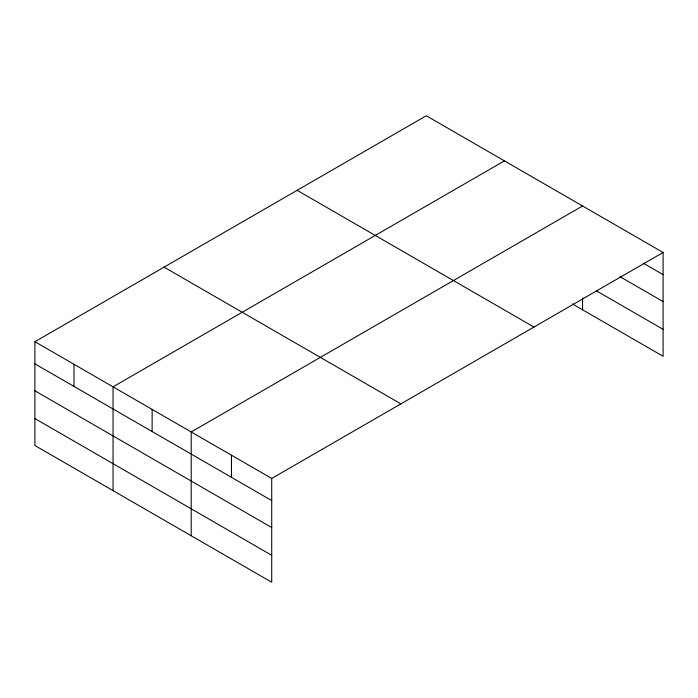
<?xml version="1.0" encoding="UTF-8"?>
<svg xmlns="http://www.w3.org/2000/svg" width="698" height="698" viewBox="0 0 698 698"><rect width="100%" height="100%" fill="white"/><g stroke="black" fill="none" stroke-linecap="round" stroke-linejoin="round"><path stroke-width="1.05" d="M663.1 252.484L426.277 115.755L34.9 341.715L34.9 445.516L271.723 582.245L271.723 478.444L663.1 252.484L663.1 356.285L572.343 303.892M504.427 160.872L113.05 386.832L113.05 490.642M582.577 205.997L191.2 431.949L191.2 535.759M643.434 263.268L663.1 274.619M620.033 276.705L663.1 301.571M596.624 290.953L663.1 329.334M297.121 190.318L533.944 327.048M164.056 267.142L400.879 403.872M34.9 341.715L271.723 478.444M34.9 363.85L271.723 500.579M34.9 390.801L271.723 527.531M34.9 418.564L271.723 555.294M582.577 297.941L582.577 309.799M231.466 455.201L231.466 477.327M152.129 409.394L152.129 431.53M73.979 364.269L73.979 386.404"/></g></svg>
